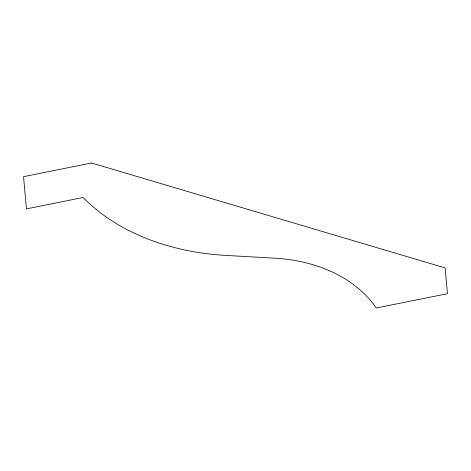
<?xml version="1.0" encoding="UTF-8"?>
<svg xmlns="http://www.w3.org/2000/svg" width="471" height="471" viewBox="0 0 471 471"><rect width="100%" height="100%" fill="white"/><g stroke="black" fill="none" stroke-linecap="round" stroke-linejoin="round"><path stroke-width="0.71" d="M91.527 162.99L23.55 176.666L26.435 208.888L83.079 197.49A254.711 186.28 -18.8 0 0 226.186 255.435L274.44 258.173A162.236 118.651 -18.8 0 1 376.276 308.01L447.45 293.686L445.142 267.911L91.527 162.99"/></g></svg>
